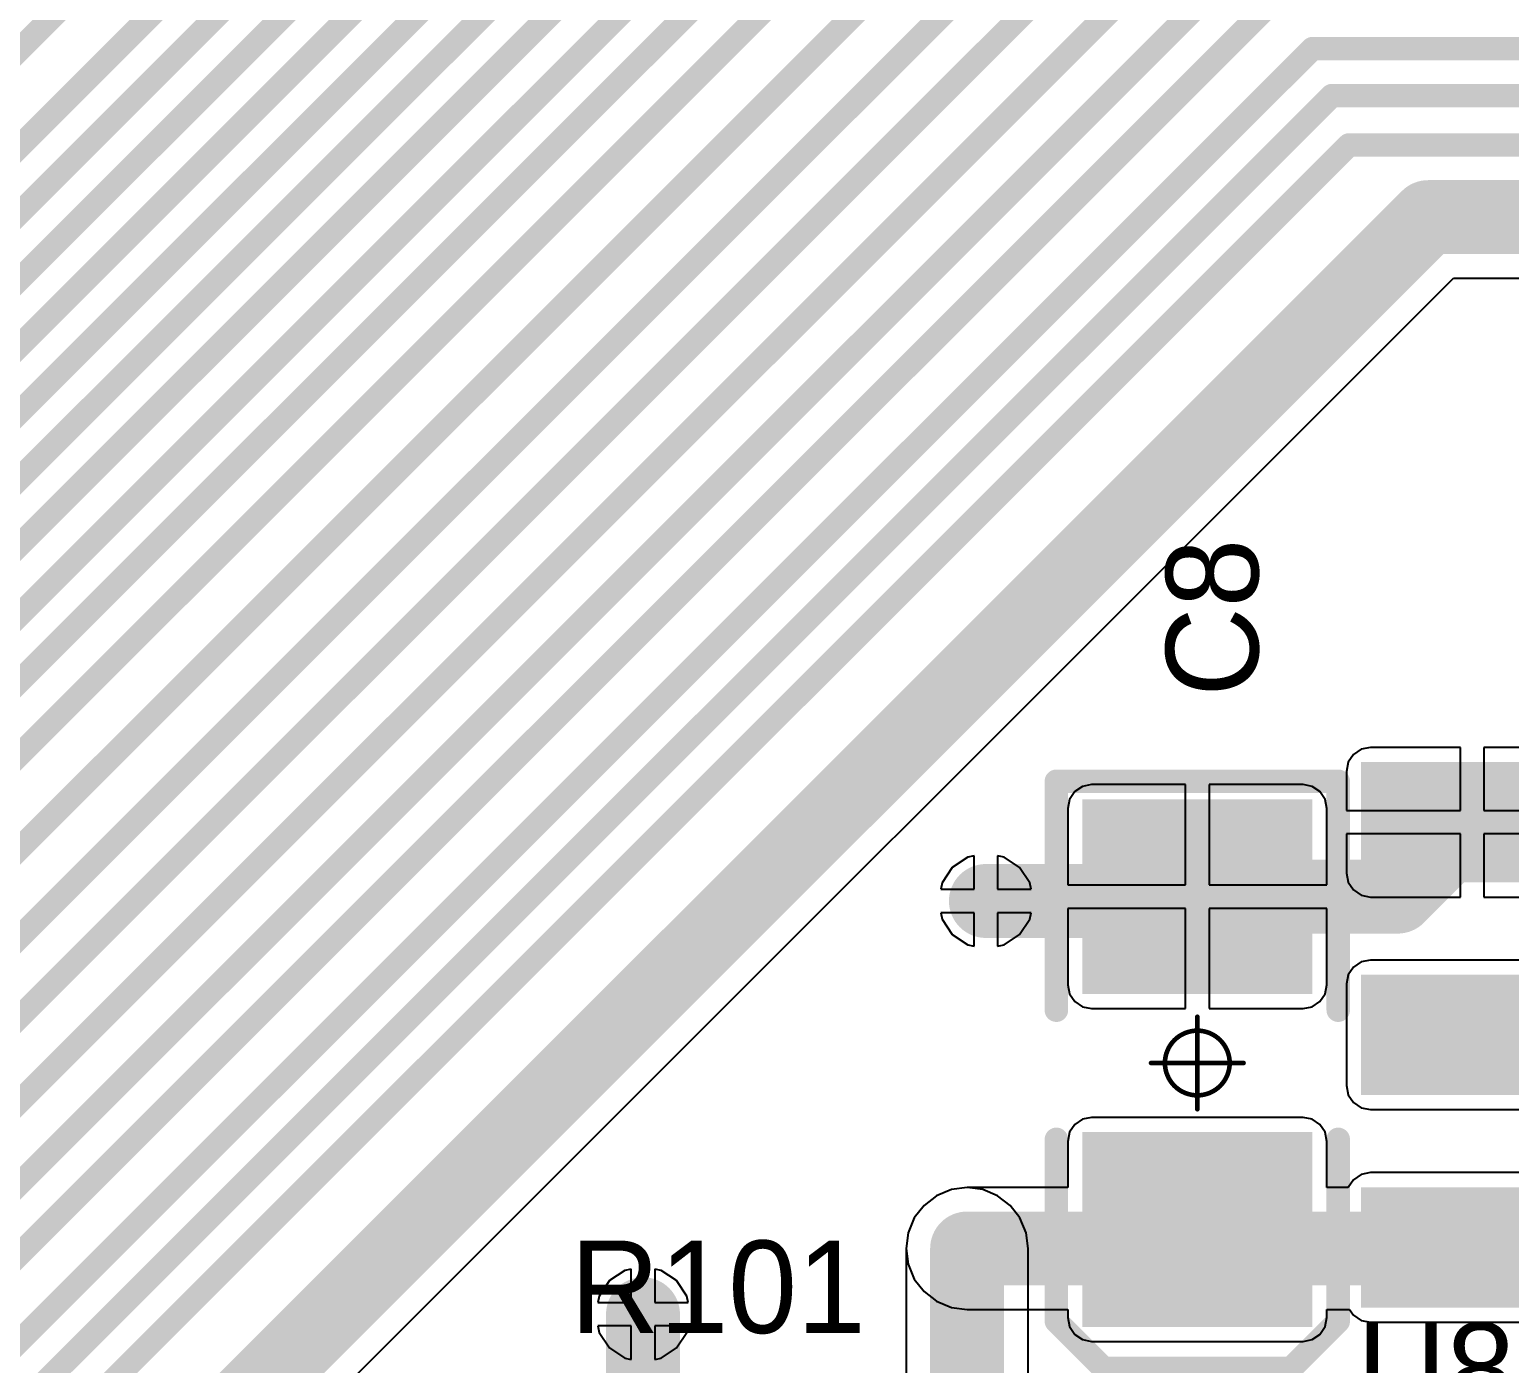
# Model space of a CAD drawing. Header units: millimetres. Extents: x 0.99 to 9.85, y 0.8 to 4.18.
# Drawn here: x 6.794 to 7.424, y 1.746 to 2.314 of the extents above; entities that cross this region are included whole.
import ezdxf

# ---------------------------------------------------------------- set-up
doc = ezdxf.new("R2010")
doc.units = ezdxf.units.MM
doc.header["$MEASUREMENT"] = 0
for name, color, linetype in [('BottomLayer', 5, 'Continuous'), ('BottomSolder', 6, 'Continuous'), ('Mechanical15', 56, 'Continuous'), ('MultiLayer', 9, 'Continuous'), ('TopLayer', 1, 'Continuous'), ('TopOverlay', 2, 'Continuous'), ('TopPaste', 8, 'Continuous'), ('TopSolder', 216, 'Continuous'), ('ViaHoleLayer', 16, 'Continuous')]:
    doc.layers.add(name, color=color, linetype=linetype)

# ---------------------------------------------------------------- blocks, each defined once
blk = doc.blocks.new('SOT_223_3_L6_5_W3_4_P2_30_LS7_0_BR_114')
at = {"layer": 'TopLayer'}
for points in [[(0.16531, 0.1122), (0.07869, 0.1122), (0.16531, 0.0689), (0.07869, 0.0689)], [(-0.07869, 0.0689), (-0.16531, 0.0689), (-0.07869, -0.0689), (-0.16531, -0.0689)], [(0.16531, 0.02165), (0.07869, 0.02165), (0.16531, -0.02165), (0.07869, -0.02165)], [(0.16531, -0.0689), (0.07869, -0.0689), (0.16531, -0.1122), (0.07869, -0.1122)]]:
    blk.add_solid(points, dxfattribs=at)
at = {"layer": 'TopOverlay', "const_width": 0.01}
for points in [[(0.07087, 0.13976), (-0.07087, 0.13976)], [(-0.07087, 0.13976), (-0.07087, 0.07344)], [(0.07087, 0.13976), (0.07087, 0.11675)], [(0.07087, 0.06435), (0.07087, 0.0262)], [(0.07087, -0.0262), (0.07087, -0.06435)], [(-0.07087, -0.07344), (-0.07087, -0.13976)], [(0.07087, -0.11675), (0.07087, -0.13976)], [(0.07087, -0.13976), (-0.07087, -0.13976)]]:
    blk.add_lwpolyline(points, dxfattribs=at)
at = {"layer": 'TopOverlay', "const_width": 0.005}
for points in [[(-0.07337, 0.13976, 1), (-0.06837, 0.13976, 1)], [(-0.07337, 0.13976, 1), (-0.06837, 0.13976, 1)], [(0.06837, 0.13976, 1), (0.07337, 0.13976, 1)], [(0.06837, 0.13976, 1), (0.07337, 0.13976, 1)], [(0.06837, 0.11675, 1), (0.07337, 0.11675, 1)], [(-0.07337, 0.07344, 1), (-0.06837, 0.07344, 1)], [(0.06837, 0.06435, 1), (0.07337, 0.06435, 1)], [(0.06837, 0.0262, 1), (0.07337, 0.0262, 1)], [(0.06837, -0.0262, 1), (0.07337, -0.0262, 1)], [(0.06837, -0.06435, 1), (0.07337, -0.06435, 1)], [(-0.07337, -0.07344, 1), (-0.06837, -0.07344, 1)], [(0.06837, -0.11675, 1), (0.07337, -0.11675, 1)], [(-0.07337, -0.13976, 1), (-0.06837, -0.13976, 1)], [(-0.07337, -0.13976, 1), (-0.06837, -0.13976, 1)], [(0.06837, -0.13976, 1), (0.07337, -0.13976, 1)], [(0.06837, -0.13976, 1), (0.07337, -0.13976, 1)]]:
    blk.add_lwpolyline(points, format="xyb", close=True, dxfattribs=at)
at = {"layer": 'TopPaste'}
for points in [[(0.16531, 0.1122), (0.07869, 0.1122), (0.16531, 0.0689), (0.07869, 0.0689)], [(-0.07869, 0.0689), (-0.16531, 0.0689), (-0.07869, -0.0689), (-0.16531, -0.0689)], [(0.16531, 0.02165), (0.07869, 0.02165), (0.16531, -0.02165), (0.07869, -0.02165)], [(0.16531, -0.0689), (0.07869, -0.0689), (0.16531, -0.1122), (0.07869, -0.1122)]]:
    blk.add_solid(points, dxfattribs=at)
at = {"layer": 'TopSolder'}
for points in [[(0.16931, 0.1162), (0.07469, 0.1162), (0.16931, 0.0649), (0.07469, 0.0649)], [(-0.07469, 0.0729), (-0.16931, 0.0729), (-0.07469, -0.0729), (-0.16931, -0.0729)], [(0.16931, 0.02565), (0.07469, 0.02565), (0.16931, -0.02565), (0.07469, -0.02565)], [(0.16931, -0.0649), (0.07469, -0.0649), (0.16931, -0.1162), (0.07469, -0.1162)]]:
    blk.add_solid(points, dxfattribs=at)
blk = doc.blocks.new('CD_B_3528__118')
at = {"layer": 'Mechanical15', "const_width": 0.00197}
for points in [[(0, 0.01969), (0, -0.01969)], [(-0.01969, 0), (0.01969, 0)]]:
    blk.add_lwpolyline(points, dxfattribs=at)
at = {"layer": 'Mechanical15'}
for points, const_width in [([(-0.00049, 0.01969, 1), (0.00049, 0.01969, 1)], 0.000984), ([(0.01378, 0, 1), (-0.01378, 0, 1)], 0.00197), ([(-0.02018, 0, 1), (-0.01919, 0, 1)], 0.000984), ([(-0.01427, 0, 1), (-0.01329, 0, 1)], 0.000984), ([(0.01329, 0, 1), (0.01427, 0, 1)], 0.000984), ([(0.01919, 0, 1), (0.02018, 0, 1)], 0.000984), ([(-0.00049, -0.01969, 1), (0.00049, -0.01969, 1)], 0.000984)]:
    blk.add_lwpolyline(points, format="xyb", close=True, dxfattribs=dict(at, const_width=const_width))
at = {"layer": 'TopLayer'}
for points in [[(-0.03337, 0.04499), (-0.10837, 0.04499), (-0.03337, -0.04501), (-0.10837, -0.04501)], [(0.10836, 0.04499), (0.03336, 0.04499), (0.10836, -0.04501), (0.03336, -0.04501)]]:
    blk.add_solid(points, dxfattribs=at)
at = {"layer": 'TopOverlay', "const_width": 0.01}
for points in [[(-0.11, 0.06), (-0.13, 0.04)], [(-0.11, 0.06), (-0.03251, 0.06)], [(0.02249, 0.06), (0.12, 0.06)], [(0.12, 0.06), (0.12, -0.06)], [(-0.13, 0.04), (-0.13, -0.04)], [(-0.13, -0.04), (-0.11, -0.06)], [(-0.11, -0.06), (-0.03251, -0.06)], [(0.02249, -0.06), (0.12, -0.06)]]:
    blk.add_lwpolyline(points, dxfattribs=at)
at = {"layer": 'TopOverlay', "const_width": 0.005}
for points in [[(-0.1125, 0.06, 1), (-0.1075, 0.06, 1)], [(-0.1125, 0.06, 1), (-0.1075, 0.06, 1)], [(-0.03501, 0.06, 1), (-0.03001, 0.06, 1)], [(0.01999, 0.06, 1), (0.02499, 0.06, 1)], [(0.1175, 0.06, 1), (0.1225, 0.06, 1)], [(0.1175, 0.06, 1), (0.1225, 0.06, 1)], [(-0.1325, 0.04, 1), (-0.1275, 0.04, 1)], [(-0.1325, 0.04, 1), (-0.1275, 0.04, 1)], [(-0.1325, -0.04, 1), (-0.1275, -0.04, 1)], [(-0.1325, -0.04, 1), (-0.1275, -0.04, 1)], [(-0.1125, -0.06, 1), (-0.1075, -0.06, 1)], [(-0.1125, -0.06, 1), (-0.1075, -0.06, 1)], [(-0.03501, -0.06, 1), (-0.03001, -0.06, 1)], [(0.01999, -0.06, 1), (0.02499, -0.06, 1)], [(0.1175, -0.06, 1), (0.1225, -0.06, 1)], [(0.1175, -0.06, 1), (0.1225, -0.06, 1)]]:
    blk.add_lwpolyline(points, format="xyb", close=True, dxfattribs=at)
at = {"layer": 'TopPaste'}
for points in [[(-0.03337, 0.04499), (-0.10837, 0.04499), (-0.03337, -0.04501), (-0.10837, -0.04501)], [(0.10836, 0.04499), (0.03336, 0.04499), (0.10836, -0.04501), (0.03336, -0.04501)]]:
    blk.add_solid(points, dxfattribs=at)
at = {"layer": 'TopSolder'}
for points in [[(-0.02937, 0.04899), (-0.11237, 0.04899), (-0.02937, -0.04901), (-0.11237, -0.04901)], [(0.11236, 0.04899), (0.02936, 0.04899), (0.11236, -0.04901), (0.02936, -0.04901)]]:
    blk.add_solid(points, dxfattribs=at)

msp = doc.modelspace()

# ---------------------------------------------------------------- linework, layer by layer
at = {"layer": 'BottomLayer'}
for p, q in [((7.19326, 1.96169), (7.18669, 1.95731)), ((7.196, 1.96224), (7.19326, 1.96169)), ((7.196, 1.948), (7.196, 1.96224)), ((7.20874, 1.96169), (7.206, 1.96224)), ((7.206, 1.96224), (7.206, 1.948)), ((7.21531, 1.95731), (7.20874, 1.96169)), ((7.18669, 1.95731), (7.18231, 1.95074)), ((7.21969, 1.95074), (7.21531, 1.95731)), ((7.18231, 1.95074), (7.18176, 1.948)), ((7.18176, 1.948), (7.196, 1.948)), ((7.206, 1.948), (7.22024, 1.948)), ((7.22024, 1.948), (7.21969, 1.95074)), ((7.196, 1.938), (7.18176, 1.938)), ((7.18176, 1.938), (7.18231, 1.93526)), ((7.18231, 1.93526), (7.18669, 1.92869)), ((7.196, 1.92376), (7.196, 1.938)), ((7.22024, 1.938), (7.206, 1.938)), ((7.206, 1.938), (7.206, 1.92376)), ((7.21531, 1.92869), (7.21969, 1.93526)), ((7.21969, 1.93526), (7.22024, 1.938)), ((7.18669, 1.92869), (7.19326, 1.92431)), ((7.20874, 1.92431), (7.21531, 1.92869)), ((7.19326, 1.92431), (7.196, 1.92376)), ((7.206, 1.92376), (7.20874, 1.92431)), ((7.193, 1.82097), (7.18628, 1.82009)), ((7.19972, 1.82009), (7.193, 1.82097)), ((7.18001, 1.81749), (7.17464, 1.81336)), ((7.18628, 1.82009), (7.18001, 1.81749)), ((7.20599, 1.81749), (7.19972, 1.82009)), ((7.21136, 1.81336), (7.20599, 1.81749)), ((7.17464, 1.81336), (7.17051, 1.80799)), ((7.21549, 1.80799), (7.21136, 1.81336)), ((7.17051, 1.80799), (7.16791, 1.80172)), ((7.21809, 1.80172), (7.21549, 1.80799)), ((7.16791, 1.80172), (7.16703, 1.795)), ((7.21897, 1.795), (7.21809, 1.80172)), ((7.16703, 1.795), (7.16703, 1.63575)), ((7.21897, 1.329), (7.21897, 1.795)), ((7.04726, 1.78569), (7.04069, 1.78131)), ((7.05, 1.78624), (7.04726, 1.78569)), ((7.05, 1.772), (7.05, 1.78624)), ((7.06274, 1.78569), (7.06, 1.78624)), ((7.06, 1.78624), (7.06, 1.772)), ((7.06931, 1.78131), (7.06274, 1.78569)), ((7.04069, 1.78131), (7.03631, 1.77474)), ((7.07369, 1.77474), (7.06931, 1.78131)), ((7.03631, 1.77474), (7.03576, 1.772)), ((7.03576, 1.772), (7.05, 1.772)), ((7.06, 1.772), (7.07424, 1.772)), ((7.07424, 1.772), (7.07369, 1.77474)), ((7.05, 1.762), (7.03576, 1.762)), ((7.03576, 1.762), (7.03631, 1.75926)), ((7.03631, 1.75926), (7.04069, 1.75269)), ((7.05, 1.74776), (7.05, 1.762)), ((7.07424, 1.762), (7.06, 1.762)), ((7.06, 1.762), (7.06, 1.74776)), ((7.06931, 1.75269), (7.07369, 1.75926)), ((7.07369, 1.75926), (7.07424, 1.762)), ((7.04069, 1.75269), (7.04726, 1.74831)), ((7.06274, 1.74831), (7.06931, 1.75269)), ((7.04726, 1.74831), (7.05, 1.74776)), ((7.06, 1.74776), (7.06274, 1.74831))]:
    msp.add_line(p, q, dxfattribs=at)
for points, const_width in [([(7.19608, 1.943, 1), (7.20592, 1.943, 1)], 0.00984), ([(7.18513, 1.795, 1), (7.20087, 1.795, 1)], 0.01575), ([(7.18808, 1.795, 1), (7.19792, 1.795, 1)], 0.00984), ([(7.05008, 1.767, 1), (7.05992, 1.767, 1)], 0.00984)]:
    msp.add_lwpolyline(points, format="xyb", close=True, dxfattribs=dict(at, const_width=const_width))
at = {"layer": 'BottomLayer', "const_width": 0.0315}
msp.add_lwpolyline([(7.193, 1.329), (7.193, 1.795)], dxfattribs=at)
at = {"layer": 'BottomSolder', "const_width": 0.01384}
for points in [[(7.19408, 1.943, 1), (7.20792, 1.943, 1)], [(7.18608, 1.795, 1), (7.19992, 1.795, 1)], [(7.04808, 1.767, 1), (7.06192, 1.767, 1)]]:
    msp.add_lwpolyline(points, format="xyb", close=True, dxfattribs=at)
at = {"layer": 'MultiLayer', "const_width": 0.00984}
for points in [[(7.19608, 1.943, 1), (7.20592, 1.943, 1)], [(7.18808, 1.795, 1), (7.19792, 1.795, 1)], [(7.05008, 1.767, 1), (7.05992, 1.767, 1)]]:
    msp.add_lwpolyline(points, format="xyb", close=True, dxfattribs=at)
at = {"layer": 'TopLayer'}
for p, q in [((6.80397, 1.61224), (7.40001, 2.20828)), ((7.40001, 2.20828), (8.28025, 2.20828)), ((7.35748, 2.00541), (7.35527, 2.00211)), ((7.36079, 2.00762), (7.35748, 2.00541)), ((7.36469, 2.0084), (7.36079, 2.00762)), ((7.403, 2.0084), (7.36469, 2.0084)), ((7.403, 1.98155), (7.403, 2.0084)), ((7.45131, 2.0084), (7.413, 2.0084)), ((7.413, 2.0084), (7.413, 1.98155)), ((7.35527, 2.00211), (7.3545, 1.9982)), ((7.3545, 1.9982), (7.3545, 1.98155)), ((7.2421, 1.99178), (7.2388, 1.98957)), ((7.24601, 1.99256), (7.2421, 1.99178)), ((7.28601, 1.99256), (7.24601, 1.99256)), ((7.28601, 1.94986), (7.28601, 1.99256)), ((7.33601, 1.99256), (7.29601, 1.99256)), ((7.29601, 1.99256), (7.29601, 1.94986)), ((7.33991, 1.99178), (7.33601, 1.99256)), ((7.34322, 1.98957), (7.33991, 1.99178)), ((7.23659, 1.98626), (7.23581, 1.98236)), ((7.2388, 1.98957), (7.23659, 1.98626)), ((7.34543, 1.98626), (7.34322, 1.98957)), ((7.3462, 1.98236), (7.34543, 1.98626)), ((7.23581, 1.98236), (7.23581, 1.94986)), ((7.3462, 1.94986), (7.3462, 1.98236)), ((7.3545, 1.98155), (7.403, 1.98155)), ((7.413, 1.98155), (7.4615, 1.98155)), ((7.403, 1.97155), (7.3545, 1.97155)), ((7.3545, 1.97155), (7.3545, 1.9549)), ((7.403, 1.9447), (7.403, 1.97155)), ((7.4615, 1.97155), (7.413, 1.97155)), ((7.413, 1.97155), (7.413, 1.9447)), ((7.19326, 1.96169), (7.18669, 1.95731)), ((7.196, 1.96224), (7.19326, 1.96169)), ((7.196, 1.948), (7.196, 1.96224)), ((7.20874, 1.96169), (7.206, 1.96224)), ((7.206, 1.96224), (7.206, 1.948)), ((7.21531, 1.95731), (7.20874, 1.96169)), ((7.18669, 1.95731), (7.18231, 1.95074)), ((7.21969, 1.95074), (7.21531, 1.95731)), ((7.3545, 1.9549), (7.35527, 1.951)), ((7.18231, 1.95074), (7.18176, 1.948)), ((7.18176, 1.948), (7.196, 1.948)), ((7.206, 1.948), (7.22024, 1.948)), ((7.22024, 1.948), (7.21969, 1.95074)), ((7.23581, 1.94986), (7.28601, 1.94986)), ((7.29601, 1.94986), (7.3462, 1.94986)), ((7.35527, 1.951), (7.35748, 1.94769)), ((7.35748, 1.94769), (7.36079, 1.94548)), ((7.36079, 1.94548), (7.36469, 1.9447)), ((7.36469, 1.9447), (7.403, 1.9447)), ((7.413, 1.9447), (7.45131, 1.9447)), ((7.196, 1.938), (7.18176, 1.938)), ((7.18176, 1.938), (7.18231, 1.93526)), ((7.18231, 1.93526), (7.18669, 1.92869)), ((7.196, 1.92376), (7.196, 1.938)), ((7.22024, 1.938), (7.206, 1.938)), ((7.206, 1.938), (7.206, 1.92376)), ((7.21531, 1.92869), (7.21969, 1.93526)), ((7.21969, 1.93526), (7.22024, 1.938)), ((7.28601, 1.93986), (7.23581, 1.93986)), ((7.23581, 1.93986), (7.23581, 1.90736)), ((7.28601, 1.89716), (7.28601, 1.93986)), ((7.3462, 1.93986), (7.29601, 1.93986)), ((7.29601, 1.93986), (7.29601, 1.89716)), ((7.3462, 1.90736), (7.3462, 1.93986)), ((7.18669, 1.92869), (7.19326, 1.92431)), ((7.20874, 1.92431), (7.21531, 1.92869)), ((7.19326, 1.92431), (7.196, 1.92376)), ((7.206, 1.92376), (7.20874, 1.92431)), ((7.36079, 1.91707), (7.35748, 1.91486)), ((7.36469, 1.91785), (7.36079, 1.91707)), ((7.45131, 1.91785), (7.36469, 1.91785)), ((7.35527, 1.91156), (7.3545, 1.90765)), ((7.35748, 1.91486), (7.35527, 1.91156)), ((7.23581, 1.90736), (7.23659, 1.90346)), ((7.23659, 1.90346), (7.2388, 1.90015)), ((7.34322, 1.90015), (7.34543, 1.90346)), ((7.34543, 1.90346), (7.3462, 1.90736)), ((7.3545, 1.90765), (7.3545, 1.86435)), ((7.2388, 1.90015), (7.2421, 1.89794)), ((7.2421, 1.89794), (7.24601, 1.89716)), ((7.24601, 1.89716), (7.28601, 1.89716)), ((7.29601, 1.89716), (7.33601, 1.89716)), ((7.33601, 1.89716), (7.33991, 1.89794)), ((7.33991, 1.89794), (7.34322, 1.90015)), ((7.3545, 1.86435), (7.35527, 1.86044)), ((7.35527, 1.86044), (7.35748, 1.85714)), ((7.35748, 1.85714), (7.36079, 1.85493)), ((7.36079, 1.85493), (7.36469, 1.85415)), ((7.36469, 1.85415), (7.45131, 1.85415)), ((7.2388, 1.84784), (7.23659, 1.84453)), ((7.2421, 1.85005), (7.2388, 1.84784)), ((7.24601, 1.85082), (7.2421, 1.85005)), ((7.33601, 1.85082), (7.24601, 1.85082)), ((7.33991, 1.85005), (7.33601, 1.85082)), ((7.34322, 1.84784), (7.33991, 1.85005)), ((7.34543, 1.84453), (7.34322, 1.84784)), ((7.23659, 1.84453), (7.23581, 1.84063)), ((7.23581, 1.84063), (7.23581, 1.82097)), ((7.3462, 1.84063), (7.34543, 1.84453)), ((7.3462, 1.82097), (7.3462, 1.84063)), ((7.36469, 1.8273), (7.36079, 1.82652)), ((7.45131, 1.8273), (7.36469, 1.8273)), ((7.193, 1.82097), (7.18628, 1.82009)), ((7.23581, 1.82097), (7.193, 1.82097)), ((7.35527, 1.82097), (7.3462, 1.82097)), ((7.35748, 1.82431), (7.35527, 1.821)), ((7.35527, 1.821), (7.35527, 1.82097)), ((7.36079, 1.82652), (7.35748, 1.82431)), ((7.18001, 1.81749), (7.17464, 1.81336)), ((7.18628, 1.82009), (7.18001, 1.81749)), ((7.17464, 1.81336), (7.17051, 1.80799)), ((7.17051, 1.80799), (7.16791, 1.80172)), ((7.16791, 1.80172), (7.16703, 1.795)), ((7.16703, 1.795), (7.16791, 1.78828)), ((7.04726, 1.78569), (7.04069, 1.78131)), ((7.05, 1.78624), (7.04726, 1.78569)), ((7.05, 1.772), (7.05, 1.78624)), ((7.06274, 1.78569), (7.06, 1.78624)), ((7.06, 1.78624), (7.06, 1.772)), ((7.06931, 1.78131), (7.06274, 1.78569)), ((7.16791, 1.78828), (7.17051, 1.78201)), ((7.04069, 1.78131), (7.03631, 1.77474)), ((7.07369, 1.77474), (7.06931, 1.78131)), ((7.17051, 1.78201), (7.17464, 1.77664)), ((7.03631, 1.77474), (7.03576, 1.772)), ((7.03576, 1.772), (7.05, 1.772)), ((7.06, 1.772), (7.07424, 1.772)), ((7.07424, 1.772), (7.07369, 1.77474)), ((7.17464, 1.77664), (7.18001, 1.77251)), ((7.18001, 1.77251), (7.18628, 1.76991)), ((7.18628, 1.76991), (7.193, 1.76903)), ((7.193, 1.76903), (7.23581, 1.76903)), ((7.23581, 1.76903), (7.23581, 1.76563)), ((7.23581, 1.76563), (7.23659, 1.76173)), ((7.34543, 1.76173), (7.3462, 1.76563)), ((7.3462, 1.76563), (7.3462, 1.76903)), ((7.3462, 1.76903), (7.35585, 1.76903)), ((7.35585, 1.76903), (7.35748, 1.76659)), ((7.35748, 1.76659), (7.36079, 1.76438)), ((7.36079, 1.76438), (7.36469, 1.7636)), ((7.05, 1.762), (7.03576, 1.762)), ((7.03576, 1.762), (7.03631, 1.75926)), ((7.03631, 1.75926), (7.04069, 1.75269)), ((7.05, 1.74776), (7.05, 1.762)), ((7.07424, 1.762), (7.06, 1.762)), ((7.06, 1.762), (7.06, 1.74776)), ((7.06931, 1.75269), (7.07369, 1.75926)), ((7.07369, 1.75926), (7.07424, 1.762)), ((7.23659, 1.76173), (7.2388, 1.75842)), ((7.2388, 1.75842), (7.2421, 1.75621)), ((7.33991, 1.75621), (7.34322, 1.75842)), ((7.34322, 1.75842), (7.34543, 1.76173)), ((7.36469, 1.7636), (7.45131, 1.7636)), ((7.04069, 1.75269), (7.04726, 1.74831)), ((7.06274, 1.74831), (7.06931, 1.75269)), ((7.2421, 1.75621), (7.24601, 1.75543)), ((7.24601, 1.75543), (7.33601, 1.75543)), ((7.33601, 1.75543), (7.33991, 1.75621)), ((7.04726, 1.74831), (7.05, 1.74776)), ((7.06, 1.74776), (7.06274, 1.74831))]:
    msp.add_line(p, q, dxfattribs=at)
for points, const_width in [([(6.76, 2.23471), (7.25993, 2.73463)], 0.01), ([(6.75679, 2.20321), (7.27993, 2.72635)], 0.01), ([(6.75358, 2.17172), (7.29993, 2.71807)], 0.01), ([(6.7502, 2.2662), (7.19319, 2.70919)], 0.01), ([(6.75037, 2.14022), (7.31993, 2.70978)], 0.01), ([(6.74716, 2.10872), (7.33993, 2.7015)], 0.01), ([(6.74394, 2.07723), (7.35993, 2.69321)], 0.01), ([(6.74073, 2.04573), (7.37993, 2.68493)], 0.01), ([(6.73895, 2.01424), (7.36372, 2.639)], 0.01), ([(6.73574, 1.98274), (7.368, 2.615)], 0.01), ([(6.73554, 1.95124), (7.23229, 2.448)], 0.01), ([(6.74404, 1.91975), (7.25029, 2.426)], 0.01), ([(6.75025, 1.88825), (7.268, 2.406)], 0.01), ([(6.75276, 1.85676), (7.282, 2.386)], 0.01), ([(6.75726, 1.82526), (7.298, 2.366)], 0.01), ([(6.76076, 1.79376), (7.313, 2.346)], 0.01), ([(6.75927, 1.76227), (7.323, 2.326)], 0.01), ([(6.76477, 1.73077), (7.34, 2.306)], 0.01), ([(7.34, 2.306), (8.229, 2.306)], 0.01), ([(6.76156, 1.69928), (7.34828, 2.286)], 0.01), ([(7.34828, 2.286), (8.248, 2.286)], 0.01), ([(6.75835, 1.66778), (7.35557, 2.265)], 0.01), ([(7.35557, 2.265), (8.257, 2.265)], 0.01), ([(6.778, 1.623), (7.38925, 2.23425)], 0.0315), ([(7.38925, 2.23425), (8.28025, 2.23425)], 0.0315), ([(7.37631, 1.94486), (7.408, 1.97655)], 0.0315), ([(7.28915, 1.943), (7.29101, 1.94486)], 0.0315), ([(7.29101, 1.94486), (7.37631, 1.94486)], 0.0315), ([(7.201, 1.943), (7.28915, 1.943)], 0.0315), ([(7.408, 1.886), (7.652, 1.886)], 0.0315), ([(7.193, 1.795), (7.40755, 1.795)], 0.0315), ([(7.40755, 1.795), (7.408, 1.79545)], 0.0315), ([(7.055, 1.687), (7.055, 1.767)], 0.0315)]:
    msp.add_lwpolyline(points, dxfattribs=dict(at, const_width=const_width))
for points, const_width in [([(7.3375, 2.306, 1), (7.3425, 2.306, 1)], 0.005), ([(7.3375, 2.306, 1), (7.3425, 2.306, 1)], 0.005), ([(7.34578, 2.286, 1), (7.35078, 2.286, 1)], 0.005), ([(7.34578, 2.286, 1), (7.35078, 2.286, 1)], 0.005), ([(7.35307, 2.265, 1), (7.35807, 2.265, 1)], 0.005), ([(7.35307, 2.265, 1), (7.35807, 2.265, 1)], 0.005), ([(7.38138, 2.23425, 1), (7.39713, 2.23425, 1)], 0.01575), ([(7.38138, 2.23425, 1), (7.39713, 2.23425, 1)], 0.01575), ([(7.40013, 1.97655, 1), (7.41587, 1.97655, 1)], 0.01575), ([(7.28313, 1.94486, 1), (7.29888, 1.94486, 1)], 0.01575), ([(7.28313, 1.94486, 1), (7.29888, 1.94486, 1)], 0.01575), ([(7.36843, 1.94486, 1), (7.38418, 1.94486, 1)], 0.01575), ([(7.36843, 1.94486, 1), (7.38418, 1.94486, 1)], 0.01575), ([(7.19313, 1.943, 1), (7.20887, 1.943, 1)], 0.01575), ([(7.28127, 1.943, 1), (7.29702, 1.943, 1)], 0.01575), ([(7.28127, 1.943, 1), (7.29702, 1.943, 1)], 0.01575), ([(7.19608, 1.943, 1), (7.20592, 1.943, 1)], 0.00984), ([(7.40013, 1.886, 1), (7.41587, 1.886, 1)], 0.01575), ([(7.18513, 1.795, 1), (7.20087, 1.795, 1)], 0.01575), ([(7.39968, 1.795, 1), (7.41542, 1.795, 1)], 0.01575), ([(7.39968, 1.795, 1), (7.41542, 1.795, 1)], 0.01575), ([(7.40013, 1.79545, 1), (7.41587, 1.79545, 1)], 0.01575), ([(7.18808, 1.795, 1), (7.19792, 1.795, 1)], 0.00984), ([(7.04713, 1.767, 1), (7.06287, 1.767, 1)], 0.01575), ([(7.05008, 1.767, 1), (7.05992, 1.767, 1)], 0.00984)]:
    msp.add_lwpolyline(points, format="xyb", close=True, dxfattribs=dict(at, const_width=const_width))
at = {"layer": 'TopSolder', "const_width": 0.01384}
for points in [[(7.19408, 1.943, 1), (7.20792, 1.943, 1)], [(7.18608, 1.795, 1), (7.19992, 1.795, 1)], [(7.04808, 1.767, 1), (7.06192, 1.767, 1)]]:
    msp.add_lwpolyline(points, format="xyb", close=True, dxfattribs=at)
at = {"layer": 'ViaHoleLayer', "const_width": 0.00492}
for points in [[(7.19854, 1.943, 1), (7.20346, 1.943, 1)], [(7.19054, 1.795, 1), (7.19546, 1.795, 1)], [(7.05254, 1.767, 1), (7.05746, 1.767, 1)]]:
    msp.add_lwpolyline(points, format="xyb", close=True, dxfattribs=at)

# ---------------------------------------------------------------- block references
for name, p, rotation in [('SOT_223_3_L6_5_W3_4_P2_30_LS7_0_BR_114', (7.53, 1.886), 180), ('CD_B_3528__118', (7.291, 1.874), 90)]:
    msp.add_blockref(name, p, dxfattribs=dict(rotation=rotation))

# ---------------------------------------------------------------- texts
at = {"layer": 'TopOverlay'}
msp.add_text('C8', height=0.03937, rotation=90, dxfattribs=at).set_placement((7.317, 2.03))
for s, p in [('R101', (7.024, 1.759)), ('U8', (7.359, 1.724))]:
    msp.add_text(s, height=0.03937, dxfattribs=at).set_placement(p)

doc.saveas('drawing.dxf')
